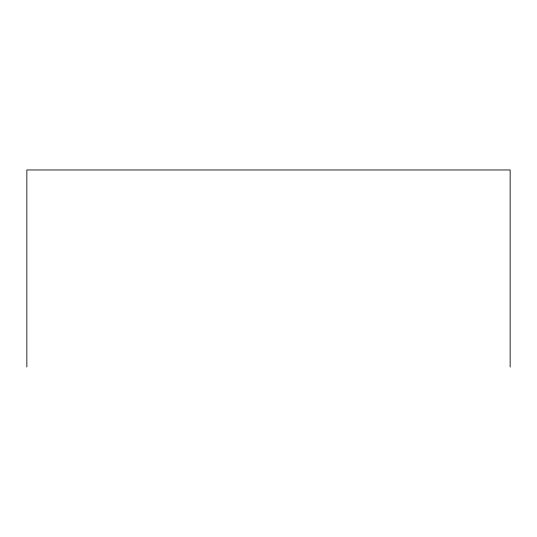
<?xml version="1.0" encoding="UTF-8"?>
<svg xmlns="http://www.w3.org/2000/svg" width="537" height="537" viewBox="0 0 537 537"><rect width="100%" height="100%" fill="white"/><g stroke="black" fill="none" stroke-linecap="round" stroke-linejoin="round"><path stroke-width="0.81" d="M510.15 367.039L510.15 169.96L26.85 169.96L26.85 367.039"/></g></svg>
